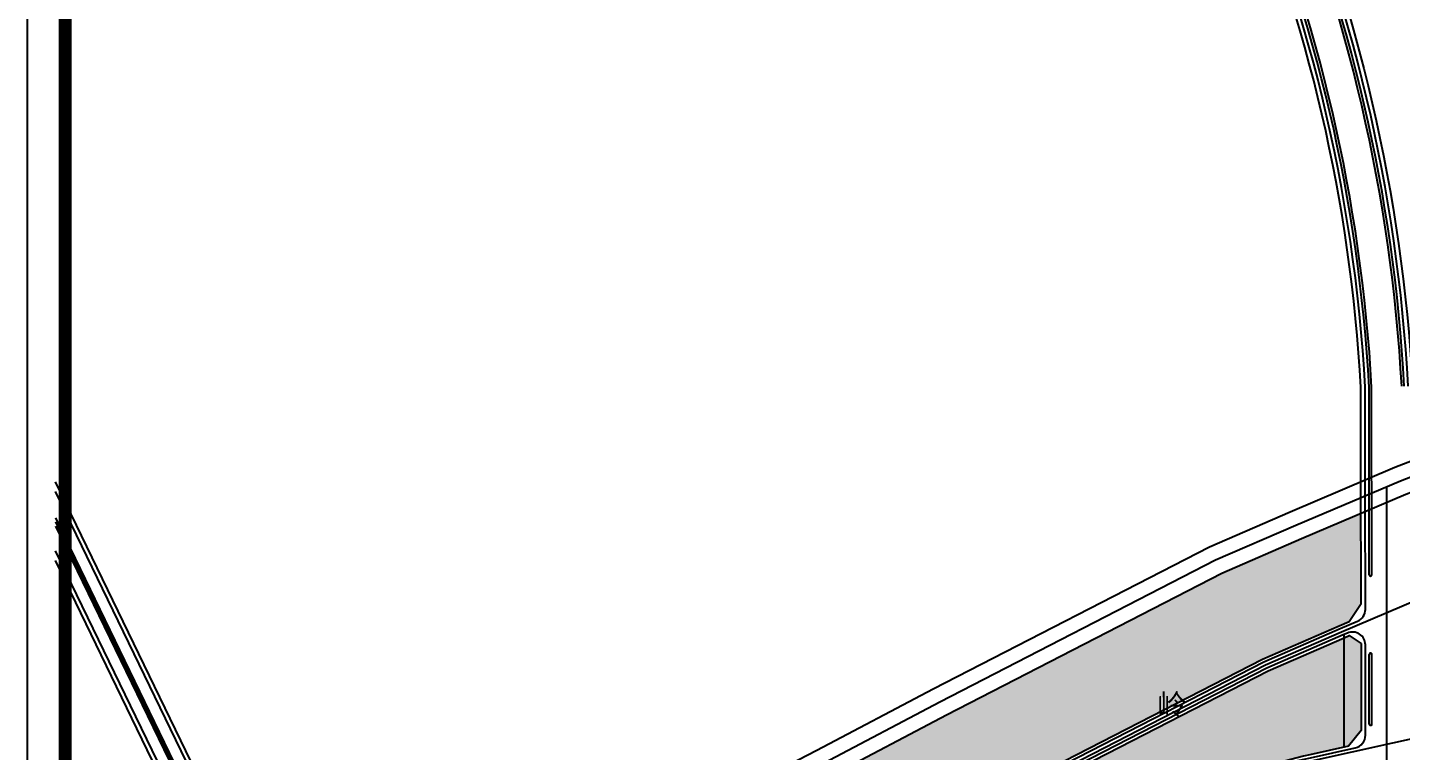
# Model space of a CAD drawing. Extents: x 2442 to 11417, y 1140 to 9206.
# Drawn here: x 2442 to 4040, y 7163 to 8005 of the extents above; entities that cross this region are included whole.
import ezdxf

# ---------------------------------------------------------------- set-up
doc = ezdxf.new("R2010")
doc.units = 0
doc.header["$LTSCALE"] = 1000
doc.header["$MEASUREMENT"] = 0
doc.linetypes.add('ACAD_ISO04W100', pattern=[30.5, 24, -3, 0.5, -3])
doc.linetypes.add('DASHDOT', pattern=[25.4, 12.7, -6.35, 0, -6.35])
for name, color, linetype in [('DL-ZX', 1, 'Continuous'), ('FGX', 212, 'Continuous'), ('RD-中线', 7, 'DASHDOT'), ('RD-侧石线', 5, 'Continuous'), ('RD-红线', 1, 'Continuous'), ('RD-绿线', 3, 'Continuous'), ('YD-B1', 240, 'Continuous'), ('YD-G2', 94, 'Continuous'), ('路中', 7, 'Continuous'), ('路名', 7, 'Continuous')]:
    doc.layers.add(name, color=color, linetype=linetype)
doc.styles.add('黑体', font='simhei.ttf')

msp = doc.modelspace()

# ---------------------------------------------------------------- hatches: boundary and pattern name
at = {"layer": 'YD-B1'}
msp.add_hatch(color=256, dxfattribs=at).paths.add_polyline_path([(3973.017963173284, 7295.490336984088), (3884.848089488058, 7257.171939489066), (3639.595247115049, 7131.140672051422), (3634.406822599558, 7114.982694113341), (3663.892989554715, 7057.603550004962), (3680.168612455667, 7052.1798857588), (3819.351085414817, 7119.889454221773, -0.059302059192232), (3933.229260858374, 7159.444558377184), (3973.11541244643, 7168.189936271974)])
at = {"layer": 'YD-G2'}
h = msp.add_hatch(color=256, dxfattribs=at)
edge = h.paths.add_edge_path()
edge.add_line((3697.370632273802, 6559.415047922765), (3692.85844544604, 6578.899404982501))
edge.add_arc((3929.748253903432, 5555.970659346827), 1049.999999999408, 103.0387122054541, 104.4430607424017)
edge.add_line((3667.859608826642, 6572.786442848736), (3645.316976331967, 6566.980416254471))
edge.add_line((3645.316976331967, 6566.980416254471), (3609.559408560561, 6557.672436286995))
edge.add_line((3609.559408560561, 6557.672436286995), (3593.125719727617, 6553.394436613496))
edge.add_line((3593.125719727617, 6553.394436613496), (3587.947710727589, 6552.225591613285))
edge.add_line((3587.947710727589, 6552.225591613285), (3579.706617727577, 6550.023726613103))
edge.add_line((3579.706617727577, 6550.023726613103), (3544.648790511645, 6541.028756360824))
edge.add_line((3544.648790511643, 6541.028756360824), (3531.160628615404, 6537.571692244916))
edge.add_line((3531.160628615404, 6537.571692244916), (3522.435594130124, 6535.329972418791))
edge.add_line((3522.435594130124, 6535.329972418791), (3511.12720807181, 6532.416700963697))
edge.add_line((3511.12720807181, 6532.416700963697), (3497.080665870037, 6528.798100082038))
edge.add_line((3497.080665870037, 6528.798100082038), (3479.750559853381, 6524.337490993852))
edge.add_line((3479.750559853381, 6524.337490993852), (3465.347547571249, 6520.637438505789))
edge.add_line((3465.347547571249, 6520.637438505789), (3445.280911571601, 6515.546077505982))
edge.add_line((3445.280911571601, 6515.546077505982), (3439.0161285705, 6514.283294505746))
edge.add_line((3439.016128570498, 6514.283294505746), (3422.810186570725, 6511.730510505682))
edge.add_line((3422.810186570727, 6511.730510505682), (3416.431812570956, 6510.828304505744))
edge.add_line((3416.431812570954, 6510.828304505744), (3401.522730570814, 6509.5126185057))
edge.add_line((3401.522730570814, 6509.5126185057), (3385.504815931235, 6508.537707805465))
edge.add_line((3385.504815931235, 6508.537707805465), (3380.916410570891, 6508.406613505746))
edge.add_line((3380.91641057089, 6508.406613505746), (3363.045919570955, 6510.194587505722))
edge.add_line((3363.045919570955, 6510.194587505722), (3336.166179253381, 6514.385830556974))
edge.add_line((3336.166179253381, 6514.385830556974), (3315.294570348666, 6517.940284044542))
edge.add_line((3315.294570348666, 6517.940284044542), (3286.806336072972, 6522.856461629737))
edge.add_line((3286.806336072972, 6522.856461629737), (3266.155450237517, 6526.40719830059))
edge.add_line((3266.155450237517, 6526.40719830059), (3249.606362594537, 6530.074163470415))
edge.add_line((3249.606362594539, 6530.074163470415), (3225.473480395391, 6536.459375798702))
edge.add_line((3225.473480395391, 6536.459375798702), (3226.146181390272, 6539.589597979561))
edge.add_line((3226.146181390272, 6539.589597979561), (3209.567717672375, 6543.53629550103))
edge.add_line((3209.567717672375, 6543.53629550103), (3200.30458075446, 6545.554186725993))
edge.add_line((3200.304580754462, 6545.554186725993), (3182.870012693922, 6547.552532190457))
edge.add_line((3182.87001269392, 6547.552532190457), (3164.822938186819, 6546.265034244862))
edge.add_line((3164.822938186819, 6546.265034244862), (3146.055686597017, 6540.712362615394))
edge.add_line((3146.055686597019, 6540.712362615394), (3131.304163837691, 6533.02478596568))
edge.add_line((3131.304163837691, 6533.02478596568), (3021.080704089312, 6450.268407021648))
edge.add_line((3021.080704089312, 6450.268407021648), (2965.562963365866, 6582.411915855956))
edge.add_line((2965.562963365866, 6582.411915855956), (2908.849048509093, 6696.5384398466))
edge.add_line((2908.849048509093, 6696.5384398466), (2863.223773654841, 6781.251659055707))
edge.add_line((2863.223773654841, 6781.251659055707), (3400.248813995917, 7046.237573751714))
edge.add_line((3400.248813995917, 7046.237573751714), (3477.251837871318, 6956.691479056452))
edge.add_arc((3536.269131882229, 7006.923032960642), 77.49999999999986, 117.82251640942789, 220.4021955667086, ccw=False)
edge.add_line((3500.097228918003, 7075.463848800157), (3561.84765071835, 7108.052172093434))
edge.add_line((3561.84765071835, 7108.052172093434), (3878.42400479129, 7270.735379996549))
edge.add_line((3878.42400479129, 7270.735379996549), (3967.455656759004, 7309.428304088927))
edge.add_line((3967.455656759003, 7309.428304088927), (3979.192146944108, 7314.411857503028))
edge.add_line((3979.192146944108, 7314.411857503028), (3992.987513983435, 7335.274523424045))
edge.add_line((3992.987513983435, 7335.274523424045), (3992.907128075105, 7440.284627835356))
edge.add_line((3992.907128075105, 7440.284627835356), (3923.838989827485, 7410.956885832454))
edge.add_line((3923.838989827487, 7410.956885832454), (3831.099914191991, 7370.652725068991))
edge.add_line((3831.099914191989, 7370.652725068991), (3510.806241643651, 7206.059250379605))
edge.add_line((3510.806241643653, 7206.059250379605), (3375.539085844393, 7134.673020592435))
edge.add_line((3375.539085844393, 7134.673020592435), (3237.461786935193, 7063.104995649179))
edge.add_line((3237.461786935191, 7063.104995649179), (3143.616326979316, 7017.376367312003))
edge.add_line((3143.616326979316, 7017.376367312003), (3054.865336366916, 6975.428835983951))
edge.add_line((3054.865336366916, 6975.428835983951), (2818.507081464675, 6865.768191956518))
edge.add_line((2818.507081464675, 6865.768191956518), (2778.612970477196, 6847.84059127358))
edge.add_line((2778.612970477194, 6847.84059127358), (2906.44618980154, 6584.003272136689))
edge.add_arc((2141.215691364474, 6194.774499287637), 858.5317427747333, 16.703447588468293, 26.959824334057316, ccw=False)
edge.add_line((2963.521860779474, 6441.532107263261), (3000.296534532923, 6421.532198656534))
edge.add_arc((3290.834034603849, 5433.358144629348), 1029.999999999994, 95.87149834787658, 106.38410080578649, ccw=False)
edge.add_line((3185.467391770268, 6457.954587419371), (3303.744722011954, 6470.117898446447))
edge.add_arc((3199.401056293211, 7484.766802956952), 1019.999999999997, 275.8714983478796, 284.4430607424024)
edge.add_line((3453.807168653675, 6497.002898983119), (3672.847963970933, 6553.418523162966))
edge.add_arc((3929.748253903472, 5555.970659346593), 1029.999999999645, 103.03871220545341, 104.44306074240251, ccw=False)
msp.add_hatch(color=256, dxfattribs=at).paths.add_polyline_path([(3993.022950006463, 7288.983568410998), (3979.204617781468, 7298.120893699984), (3973.37647127464, 7295.646143671343), (3973.017963173284, 7295.490336984107), (3973.11541244643, 7168.189936271974), (3978.460118839506, 7169.361808595655), (3993.100579400114, 7187.574367325146)])

# ---------------------------------------------------------------- linework, layer by layer
at = {"layer": 'DL-ZX', "color": 0}
msp.add_lwpolyline([(2441.528672713594, 9205.760137742089), (10646.55832251512, 9205.760137742089), (10646.55832251512, 2187.230568736437), (2441.528672713594, 2187.230568736437)], close=True, dxfattribs=at)
at = {"layer": 'DL-ZX', "color": 7, "const_width": 15}
msp.add_lwpolyline([(10616.09890074283, 9151.603718733415), (2485.33138872683, 9151.603718733415), (2485.33138872683, 2226.168721266091), (10616.09890074283, 2226.168721266091)], close=True, dxfattribs=at)
at = {"layer": 'FGX'}
msp.add_lwpolyline([(3973.015050574062, 7299.295137535187), (3973.11541244643, 7168.189936271973)], dxfattribs=at)
at = {"layer": 'RD-中线', "flags": 128}
msp.add_lwpolyline([(2473.781300400035, 6743.532823594392), (2524.590804514326, 6762.935142039066), (2616.887325921873, 6799.886644264371), (2751.057140934357, 6854.095192893273), (2811.445348738305, 6881.232423143316), (3047.655671404125, 6990.824432613137), (3136.260534385141, 7032.702897744521), (3229.825773115683, 7078.294981039266), (3367.66023050257, 7149.737136717602), (3502.953717170523, 7221.137262423589), (3823.819284868945, 7386.024624310316), (3917.128733376479, 7426.576667638546), (4038.798007324052, 7478.239926074897), (4128.544189756398, 7512.70131461285), (4165.467446266399, 7527.483776148802), (4212.113891943842, 7545.913252539628), (4288.278277497457, 7572.963404789091), (4365.734316644846, 7600.035645082671), (4441.939229316522, 7625.869983970987), (4483.712122002853, 7639.39678509272), (4534.090359790238, 7655.384604772473), (4558.680448335999, 7662.768203702817), (4656.862094908538, 7693.478494058444), (4756.347238285767, 7720.829151184308), (4802.33404680897, 7732.551445774373), (4901.668414570526, 7753.586640297863, -0.01997128627240731), (5209.990485058541, 7816.950801423667), (5216.305422979232, 7818.005384882844), (5284.300590530856, 7829.090223090687), (5370.384351078565, 7842.443257781362, -0.01037787082017066), (5827.975049966377, 7898.232067271832), (6046.820756021112, 7923.069510358559), (6432.233956105305, 7971.97049381935)], format="xyb", dxfattribs=at)
at = {"layer": 'RD-中线'}
for points in [[(4144.812187208363, 3111.533819686681), (4196.496639344776, 3414.620693076043, 0.09610788171275121), (4180.830149113908, 4103.895452582926), (4151.67458734235, 4237.822916563206, -0.09651423076798844), (4134.991376803147, 4998.803108492839), (4161.256731532836, 5151.344939767523, 0.09115950292658971), (4155.901769830074, 5625.053671814245), (4116.172871819057, 5828.210750753255, -0.0481258101556819), (4023.410994879985, 6782.08241510898), (4022.883254925739, 7471.482197197382)], [(2474.22921861312, 7430.195455579121), (2888.53244534439, 6575.107449288524, -0.182062166676204), (2953.764189432582, 5987.650328968844), (2878.62222904577, 5638.857778930976, 0.07876266502510072), (2843.935880535926, 5290.163648418185), (2920.998457508027, 4027.084814333143, -0.05732828391942588), (2892.34557485002, 3520.175388721957), (2697.149811940973, 2211.522542407043)], [(4100.630890999655, 7188.470626764042), (3934.835542420618, 7152.118586800472, 0.05930205919223207), (3822.632046027702, 7113.145175353229), (3491.758784846796, 6952.181763407881)]]:
    msp.add_lwpolyline(points, format="xyb", dxfattribs=at)
at = {"layer": 'RD-侧石线'}
for p, q in [((3997.891371203925, 7460.870132987529), (3997.794821390931, 7586.995546676351)), ((2473.781300400035, 7465.521167903505), (2766.63479958883, 6861.095475316546)), ((2473.781300400035, 7396.718676463168), (2739.042625918941, 6849.24097571033))]:
    msp.add_line(p, q, dxfattribs=at)
at = {"layer": 'RD-侧石线', "flags": 128}
for points in [[(2763.781756161687, 6878.451005727086), (2804.383616011994, 6896.696654330051), (3040.446006441287, 7006.22002924183), (3128.904741791133, 7048.029428176139), (3222.1897592963, 7093.484966429343), (3359.781375160621, 7164.801252842293), (3495.101192697306, 7236.215274467054), (3816.538655545841, 7401.396523552103), (3910.418476925475, 7442.196449445578), (4032.426905533837, 7494.003719876481), (4122.337652874439, 7528.52829923866), (4159.184847875269, 7543.280309064174), (4206.14400960656, 7561.833335986237), (4282.628980030748, 7588.997345511967), (4360.200626365029, 7616.109992539719), (4436.59135717044, 7642.0073259048), (4478.522342457331, 7655.585320205333), (4529.074448991974, 7671.628318119087), (4553.698347295402, 7679.022069013065), (4652.069918914171, 7709.791766127338), (4751.994062066715, 7737.263113959481), (4798.471948182405, 7749.110586973902), (4897.864535924695, 7770.158110247998, -0.01995157338209141), (5207.213054084636, 7833.722396747558)], [(2778.612970477194, 6847.84059127358), (2818.507081464732, 6865.768191956579), (3054.865336366969, 6975.42883598398), (3143.616326979272, 7017.376367311972), (3237.461786935182, 7063.104995649191), (3375.539085844466, 7134.673020592446), (3510.806241643688, 7206.059250379659), (3831.099914191986, 7370.652725068993), (3923.838989827473, 7410.956885832447), (4045.169109114206, 7462.476132273778), (4134.750726638184, 7496.874329987039), (4171.750044657525, 7511.687243233897), (4218.083774281227, 7529.993169093951), (4293.927574964117, 7556.929464065284), (4371.268006924787, 7583.961297625157), (4447.287101462549, 7609.732642036706), (4488.901901548503, 7623.208249979177), (4539.106270588563, 7639.140891425393), (4563.662549376546, 7646.514338391636), (4661.654270902785, 7677.165221990015), (4760.700414504829, 7704.395188408204), (4806.196145435541, 7715.992304573911), (4905.472902217512, 7737.015299309855, -0.01999112712901691), (5212.767866897937, 7800.17919789492)]]:
    msp.add_lwpolyline(points, format="xyb", dxfattribs=at)
at = {"layer": 'RD-侧石线'}
msp.add_lwpolyline([(3713.101822662091, 6557.813623003894), (3780.023008099366, 6572.285188434204, 0.5669253101351686), (3788.275274586844, 6596.668541215054), (3479.917135020198, 6958.960000845674, -0.4800840533197012), (3501.730798729288, 7072.368457117082), (3563.464346933961, 7104.947875496423), (3879.92295788722, 7267.570577211482), (3968.8371801459, 7306.21246665812), (3988.855352428251, 7314.712591418444, 0.3011409230425253), (3997.992677717237, 7328.530923643444), (3997.891371203925, 7460.870132987529)], format="xyb", dxfattribs=at)
msp.add_lwpolyline([(3629.694079034285, 7116.495984597042), (3662.463933926232, 7052.726888087637, 0.4078082443388794), (3678.386672133634, 7047.420818609248), (3820.882200367498, 7116.742124083119, -0.05930205919223205), (3933.978858920753, 7156.025771641385), (3986.317289409901, 7167.50141756921, 0.3525331359412885), (3998.104721890411, 7182.164843315461), (3998.024270505024, 7287.26048200899, 0.5371125176225832), (3977.161604584009, 7301.055849048346), (3971.994947887575, 7298.861981102064), (3883.349136392142, 7260.336742274148), (3634.882503549768, 7132.653962535097, 0.4142135623726196)], format="xyb", close=True, dxfattribs=at)
for radius, start, end in [(1858.308493402293, 3.164389333019423, 24.1597294871522), (1908.30849340229, 3.123227182747295, 23.48807329646444)]:
    msp.add_arc((2142.319754661194, 7484.415171382755), radius, start, end, dxfattribs=at)
at = {"layer": 'RD-红线'}
for points in [[(3787.238823266565, 6592.486280636298), (3477.251837871318, 6956.691479056452, -0.4800840533197001), (3500.097228918001, 7075.463848800157), (3561.847650718339, 7108.052172093418), (3878.424004791304, 7270.73537999656), (3967.455656758866, 7309.428304088873), (3979.192146944108, 7314.41185750303), (3992.987513983435, 7335.274523424046), (3992.970881230991, 7357.002300125054), (3992.892994459553, 7458.747720145093), (3992.794927182307, 7586.855434950668, 0.08691755314801694), (3847.809762131004, 8209.712493959361), (3832.808455183989, 8244.987102456857)], [(3898.008784189777, 8244.987102457073), (3903.024207439183, 8233.193657246913, -0.08713472047120602), (4052.793666826587, 7588.524834049928), (4052.873953081347, 7483.644909581409), (4052.947604256291, 7387.43255430122), (4082.646178468043, 7369.747933439475), (4171.259767119944, 7403.774420421038), (4208.706505781383, 7418.766461379726), (4253.200729206685, 7436.345619411143), (4327.158736532932, 7462.612165693125), (4403.81912621791, 7489.406312584244), (4478.745172909626, 7514.807101247153), (4519.430016522649, 7527.981572843207), (4568.611628225364, 7543.589636444517), (4592.96902608538, 7550.903365975989), (4689.843541457747, 7581.204798056851), (4786.307333440491, 7607.724819136898), (4828.914372650517, 7618.585591633886), (4927.864782420107, 7639.539478638647, -0.02011050372573047), (5229.104395313034, 7701.522537577142)], [(3993.022950006463, 7288.983568410997), (3993.100579400116, 7187.574367325146), (3978.460118839506, 7169.361808595653), (3933.229260858374, 7159.444558377184, 0.05930205919223198), (3819.351085414817, 7119.889454221773), (3680.168612455665, 7052.179885758799), (3663.892989554715, 7057.603550004964), (3634.406822599558, 7114.982694113342), (3639.59524711505, 7131.140672051423), (3884.848089488059, 7257.17193948907), (3973.376471274611, 7295.646143671311), (3979.204617781466, 7298.120893699984), (3993.022950006463, 7288.983568410997)]]:
    msp.add_lwpolyline(points, format="xyb", dxfattribs=at)
for points in [[(2473.781300400053, 7476.988249810697), (2771.197363319268, 6863.145798500261)], [(2473.781300400035, 7385.25159455673), (2734.396221942714, 6847.363691942208)]]:
    msp.add_lwpolyline(points, dxfattribs=at)
at = {"layer": 'RD-绿线'}
for p, q in [((4002.461794854506, 7368.875690315115), (4002.294726294323, 7587.12149043598)), ((4005.461793975617, 7368.877986833631), (4005.294662962457, 7587.20537069911)), ((2474.184426791369, 7434.87473500127), (2737.305743085506, 6891.813838426659)), ((2474.274010434674, 7425.516176155992), (2733.70601596316, 6890.069715539057)), ((4002.594751289718, 7195.191404350433), (4002.532724318513, 7276.218773831401)), ((4005.594750410773, 7195.193700868948), (4005.532723439566, 7276.221070349915))]:
    msp.add_line(p, q, dxfattribs=at)
for centre, radius, start, end in [((2142.319754656774, 7484.415171375674), 1900.808493402671, 3.129297760346318, 23.03869590276996), ((2142.319754657239, 7484.415171375678), 1903.808493402197, 3.12686524200842, 23.03869590276996), ((2142.319754656424, 7484.415171375671), 1862.808493402992, 3.160616984254749, 23.03869590276996), ((2142.319754657588, 7484.415171375682), 1865.808493401851, 3.158109649579369, 23.03869590276996), ((4003.961794415034, 7368.87683857414), 1.500000000060722, 180.0438602592958, 0.04386028597626385), ((4004.032723879038, 7276.219922090891), 1.500000000029415, 0.04386025929584523, 180.0438602859763), ((4004.094750850249, 7195.192552609457), 1.500000000029415, 180.0438602592958, 0.04386028597626385)]:
    msp.add_arc(centre, radius, start, end, dxfattribs=at)
at = {"layer": '路中', "linetype": 'ACAD_ISO04W100', "ltscale": 0.5}
msp.add_lwpolyline([(3827.342228338224, 6556.940009235685), (3482.96318890463, 6961.552597176213, -0.4800840533196984), (3503.597735656474, 7068.83086662214), (3565.311999751866, 7101.400107957027), (3881.636047139682, 7263.953659742815), (3970.416064016737, 7302.537223880092), (4089.392050951679, 7353.056857649122)], format="xyb", dxfattribs=at)

# ---------------------------------------------------------------- texts
at = {"layer": '路名', "style": '黑体'}
msp.add_text('岭', height=25, rotation=0.5484399892900174, dxfattribs=at).set_placement((3756.062528359133, 7204.691678280838))

doc.saveas('drawing.dxf')
